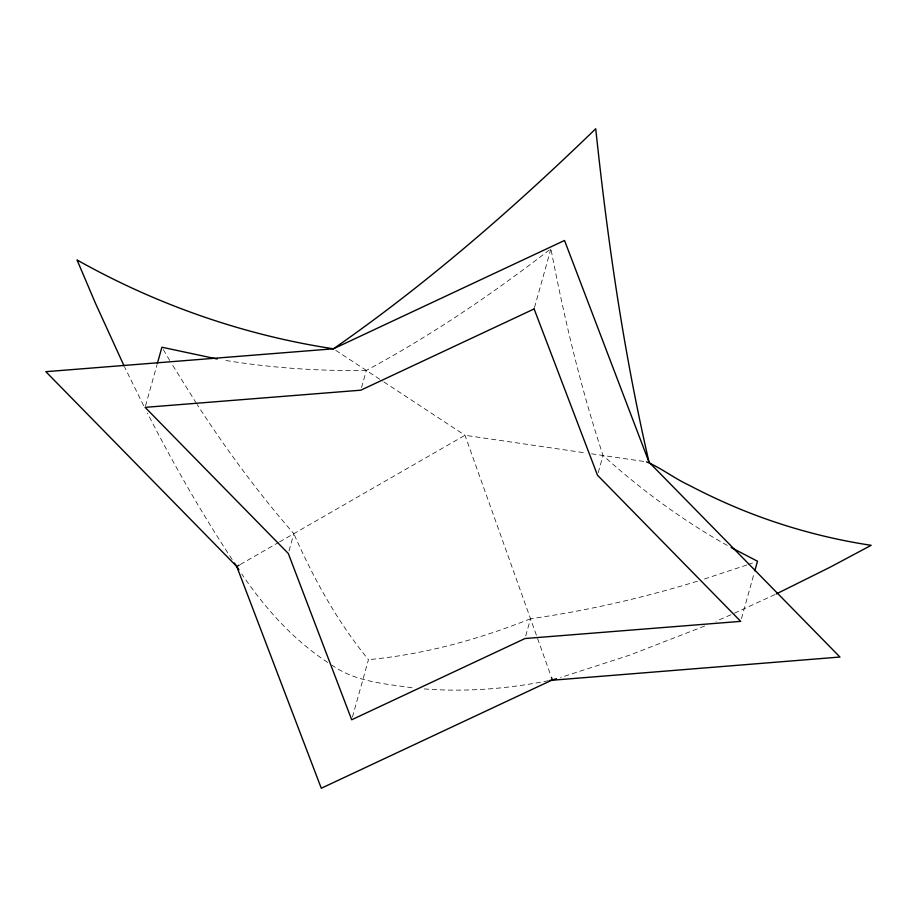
<?xml version="1.0" encoding="UTF-8"?>
<svg xmlns="http://www.w3.org/2000/svg" width="917" height="917" viewBox="0 0 917 917"><rect width="100%" height="100%" fill="white"/><g stroke="black" fill="none" stroke-linecap="round" stroke-linejoin="round"><path stroke-width="0.69" stroke-dasharray="4.58 3.44" d="M145.494 405.99L156.945 364.989M289.038 550.842L293.818 533.705C258.445 493.094 226.407 449.662 197.132 404.489M361.539 387.559L366.319 370.422C431.345 335.519 492.521 293.841 550.911 248.805C564.322 318.612 580.748 387.937 603.031 455.474C641.109 489.793 682.626 520.409 727.387 545.477M352.449 717.048L368.474 659.644C337.307 621.795 313.591 578.409 293.818 533.705M534.496 307.573L550.911 248.805M525.739 635.894L530.53 618.757C587.27 610.768 643.253 597.781 698.032 581.023M598.239 472.61L603.031 455.474M741.452 618.631L754.049 573.526M240.334 564.459L278.367 542.589M279.559 541.901L464.988 435.277L586.41 453.044M775.025 594.548L732.19 614.218M730.929 614.768L715.936 621.268M704.714 626.036L629.578 655.174L560.574 677.503M530.53 618.757C478.651 639.424 424.204 654.509 368.474 659.644M746.851 564.987L703.282 579.384M748.18 564.517L754.829 562.167M548.389 680.689C507.64 688.873 465.802 692.106 424.33 688.931M366.319 370.422C318.761 371.202 271.123 367.935 224.184 360.209M412.088 687.796C384.739 683.669 355.303 681.835 332.103 665.215M591.522 453.789L645.213 461.652M335.782 350.351L382.767 381.231M383.936 381.999L464.988 435.277L551.002 676.093M327.656 662.395C293.016 639.63 264.933 608.143 241.779 574.019M232.15 559.496C201.087 512.362 173.061 463.28 147.385 413.028M196.41 403.354L171.135 362.811M163.318 349.629L169.714 360.45M143.66 405.772L124.712 367.224"/><path stroke-width="1.38" d="M157.323 363.625L161.908 347.222L217.191 359.005M754.817 570.798L757.488 561.227L731.124 547.518M549.719 680.437L839.961 657.031L649.041 462.214L564.528 240.472L333.433 348.804L45.85 371.683L236.769 566.511L239.142 565.147M776.286 593.941L829.851 567.336L871.15 545.317C827.249 538.657 784.138 526.874 742.953 510.265C724.453 502.745 706.342 494.309 688.667 485.024C674.144 478.284 661.054 467.876 646.485 461.836M556.47 678.706L552.366 679.921L321.282 788.253L236.769 566.511L234.454 563.004M236.769 566.511L238.913 569.732M124.104 365.975L95.551 303.481L77.039 259.97C156.303 304.547 243.486 335.129 333.433 348.804C427.299 283.571 513.703 208.205 595.718 128.747C607.616 240.724 623.64 352.437 649.041 462.214M551.461 677.365L552.366 679.921M534.118 308.937L360.805 390.195L145.115 407.354L288.293 553.478L351.692 719.776L525.005 638.53L740.695 621.359L597.506 475.247L534.118 308.937"/></g></svg>
